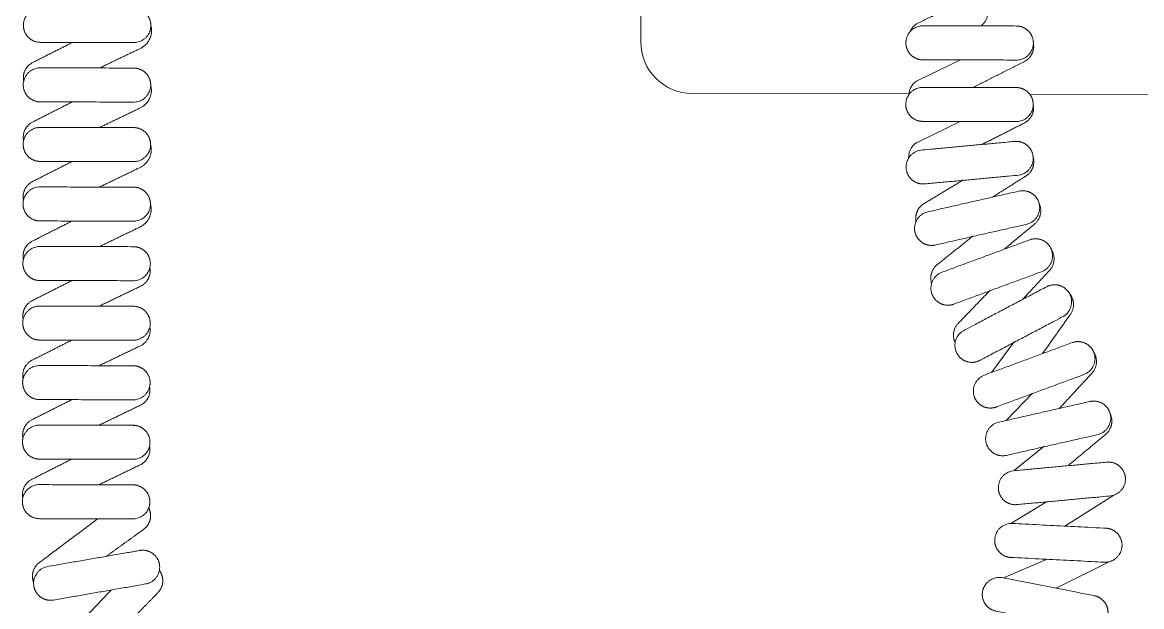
# Paper-space layout 'office1 floor1' of a CAD drawing. Header units: inches. Extents: x 0.3 to 10.8, y 1.4 to 4.2.
# Drawn here: x 7.27789 to 7.31969, y 2.84661 to 2.8684 of the extents above; entities that cross this region are included whole.
import ezdxf

# ---------------------------------------------------------------- set-up
doc = ezdxf.new("R2010")
doc.units = ezdxf.units.IN
doc.header["$MEASUREMENT"] = 0
doc.layers.get('0').update_dxf_attribs({"lineweight": 0})
doc.layers.add('EQUI', color=3, linetype='Continuous', lineweight=0)
doc.layers.add('EQUIP', color=3, linetype='Continuous', lineweight=0)

# ---------------------------------------------------------------- blocks, each defined once
blk = doc.blocks.new('IP PHONE')
at = {"layer": 'EQUI'}
blk.add_line((-48.6451122870383, 0), (35.68667577508313, 0), dxfattribs=at)
blk.add_lwpolyline([(-60.62395608199586, 91.66312525438843), (-65.02895338892995, 91.66312525438843, 0.414213562373095), (-67.52839207394572, 89.16368656937266), (-67.52839207394572, 2.499438685015775, 0.414213562373095), (-65.02895338892995, 0), (-54.51309912833692, 0)], format="xyb", dxfattribs=at)
at = {"layer": 'EQUIP'}
for p, q in [((-54.01247084581146, 0.6864404508464474), (-52.01555963078991, 1.652534047072578)), ((-54.01247084581138, -2.297539286104779), (-52.01555963078982, -1.331445680657737)), ((-50.47345876672864, -13.49976876071486), (-49.38252923803094, -12.01352599294779)), ((-49.75549662175428, -15.82632730683821), (-48.47990652803492, -14.49519442017538)), ((-49.34735356656444, -18.22669468522861), (-47.90892861007029, -17.07344775027735)), ((-44.52741616890253, -19.43877018401949), (-46.90179210156941, -20.94155242386901)), ((-49.5181211518925, -20.81866737545334), (-47.78428866033039, -19.76776699611037)), ((-49.86416788289517, -23.44914889695877), (-47.75466215439593, -22.55202922846655)), ((-44.67545505629053, -22.64253761347672), (-47.31517659470865, -23.95498281197121))]:
    blk.add_line(p, q, dxfattribs=at)
for centre, major_axis, ratio, start_param, end_param in [((-53.69141485119309, 2.710073825664495), (-0.5833374890176394, 0.58333748901764), 0.9999999999982181, -0.3856614091890556, 0.3888952873659559), ((-53.69141485119309, -0.07348605909118078), (-0.5833374890175212, 0.5833374890175218), 0.9999999999992913, -0.3856614091886814, 0.7397923372984239), ((-53.69141485119309, -3.057465796042777), (0.583337489018054, 0.5833374890180536), 0.9999999999992037, 1.185134917606463, 2.416095553110706)]:
    blk.add_ellipse(centre, major_axis=major_axis, ratio=ratio, start_param=start_param, end_param=end_param, dxfattribs=at)
for points, weights, degree, knots in [([(-54.01247084581149, 3.470000335602151), (-53.3742805621257, 3.772131431881689), (-52.80129506822169, 4.049338359819387), (-52.33560694159615, 4.274635465436234), (-52.33560694159658, 4.791959562446493), (-52.33560693677913, 6.068832055045362), (-52.33560693677913, 7.345704547644232)], [1, 1, 1, 0.847202679949378, 1, 1, 1], 2, [0, 0, 0, 1, 1, 2.120197395706664, 2.120197395706664, 3.120197395706664, 3.120197395706664, 3.120197395706664]), ([(-51.02256331299262, 3.30543509876216), (-50.68567935514562, 3.552659566091023), (-50.68567935514534, 3.970524063626499), (-50.68567935032871, 5.61595177574273), (-50.68567935032871, 7.26137948785896)], [1, 0.8920868468087413, 1, 1, 1], 2, [0, 0, 0, 0.9377073958389195, 0.9377073958389195, 1.937707395838919, 1.937707395838919, 1.937707395838919]), ([(-96.67257109458887, 2.413692300902767), (-94.40392067704991, 2.413692300902767), (-92.13527025951095, 2.413692300902767), (-91.31030647110354, 2.413692305717632), (-91.3103064711018, 3.238656094126782), (-91.31030647110003, 4.063619882535932), (-92.13527025950918, 4.063619882537409), (-94.40392067704991, 4.063619878132897), (-96.67257109458887, 4.063619878132897), (-97.49753488299567, 4.063619882537807), (-97.49753488299743, 3.238656094129254), (-97.49753488299919, 2.413692305720701), (-96.67257109459064, 2.413692305719707)], [1, 1, 1, 0.7071067811865476, 1, 0.7071067811865476, 1, 1, 1, 0.7071067811865476, 1, 0.7071067811865476, 1], 2, [0, 0, 0, 1, 1, 2.570796326794897, 2.570796326794897, 4.141592653589793, 4.141592653589793, 5.141592653589793, 5.141592653589793, 6.71238898038469, 6.71238898038469, 8.283185307179586, 8.283185307179586, 8.283185307179586]), ([(-53.83589955501236, 1.655507518566878), (-51.56724913747348, 1.655507518566878), (-49.2985987199346, 1.655507518566878), (-48.47363493152574, 1.655507523384472), (-48.47363493152633, 2.480471311792741), (-48.4736349315269, 3.305435100201009), (-49.29859871993517, 3.30543510020064), (-51.56724913747348, 3.305435095797236), (-53.83589955501236, 3.305435095797236), (-54.66086334342123, 3.305435100201805), (-54.66086334342123, 2.480471311792968), (-54.66086334342123, 1.655507523384131), (-53.83589955501236, 1.655507523383534)], [1, 1, 1, 0.7071067811865476, 1, 0.7071067811865476, 1, 1, 1, 0.7071067811865476, 1, 0.7071067811865476, 1], 2, [0, 0, 0, 1, 1, 2.570796326794897, 2.570796326794897, 4.141592653589793, 4.141592653589793, 5.141592653589793, 5.141592653589793, 6.71238898038469, 6.71238898038469, 8.283185307179586, 8.283185307179586, 8.283185307179586]), ([(-93.78874042309354, 1.176246620285269), (-92.79028480636211, 1.659293423008648), (-91.79182918963068, 2.142340225732028), (-91.1152674466955, 2.499086364956696), (-91.31030646094166, 3.238656089059958)], [1, 1, 1, 0.7827640608155196, 1], 2, [0, 0, 0, 1, 1, 2.34340256066418, 2.34340256066418, 2.34340256066418]), ([(-95.1139740274761, 2.413692300902767), (-96.06499309597285, 1.930645502789702), (-97.0160121644696, 1.447598704676636), (-97.60379422299515, 1.173511426730585), (-97.47621077054072, 0.5376387665208142)], [1, 1, 1, 0.7861516919070858, 1], 2, [0, 0, 0, 1, 1, 2.332477848375039, 2.332477848375039, 2.332477848375039]), ([(-51.39296603802632, 0.3214553588456397), (-50.16339979353202, 0.9459833666597888), (-48.93383354903773, 1.570511374473938), (-48.34605149051077, 1.844598643201806), (-48.47363494296638, 2.480471303410667)], [1, 1, 1, 0.7861516919074245, 1], 2, [0, 0, 0, 1, 1, 2.332477848373943, 2.332477848373943, 2.332477848373943]), ([(-96.67257109458887, -0.4736809569450884), (-94.40392067704991, -0.4736809569450884), (-92.13527025951095, -0.4736809569450884), (-91.31030647110354, -0.4736809613508512), (-91.3103064711018, 0.3512828270582986), (-91.31030647110003, 1.176246615467448), (-92.13527025950918, 1.176246615468926), (-94.40392067704991, 1.176246620285269), (-96.67257109458887, 1.176246620285269), (-97.49753488299567, 1.176246615469324), (-97.49753488299743, 0.3512828270607713), (-97.49753488299919, -0.4736809613477817), (-96.67257109459064, -0.4736809613487765)], [1, 1, 1, 0.7071067811865476, 1, 0.7071067811865476, 1, 1, 1, 0.7071067811865476, 1, 0.7071067811865476, 1], 2, [0, 0, 0, 1, 1, 2.570796326794897, 2.570796326794897, 4.141592653589793, 4.141592653589793, 5.141592653589793, 5.141592653589793, 6.71238898038469, 6.71238898038469, 8.283185307179586, 8.283185307179586, 8.283185307179586]), ([(-93.78874042309354, -1.711126637562643), (-92.79028480636211, -1.228079834839122), (-91.79182918963068, -0.7450330321156002), (-91.11526744669631, -0.3882868928917276), (-91.31030646094308, 0.3512828312124157)], [1, 1, 1, 0.7827640608146996, 1], 2, [0, 0, 0, 1, 1, 2.343402560666815, 2.343402560666815, 2.343402560666815]), ([(-49.2985987199346, 0.3214553588456397), (-51.56724913747348, 0.3214553588456397), (-53.83589955501236, 0.3214553588456397), (-54.66086334342123, 0.3214553632491572), (-54.66086334342123, -0.50350842515968), (-54.66086334342123, -1.328472213568546), (-53.83589955501236, -1.328472213568119), (-51.56724913747348, -1.328472218384491), (-49.2985987199346, -1.328472218384491), (-48.82230565462464, -1.328472213567153), (-48.58415912197023, -0.9159903193625496), (-48.34601258931588, -0.5035084251579178), (-48.58415912197086, -0.0910265309539966), (-48.82230565462584, 0.3214553632499815), (-49.29859871993517, 0.3214553632492709)], [1, 1, 1, 0.7071067811865476, 1, 0.7071067811865476, 1, 1, 1, 0.8660254037844386, 1, 0.8660254037844386, 1, 0.8660254037844386, 1], 2, [0, 0, 0, 1, 1, 2.570796326794897, 2.570796326794897, 4.141592653589793, 4.141592653589793, 5.141592653589793, 5.141592653589793, 6.18879020478639, 6.18879020478639, 7.235987755982988, 7.235987755982988, 8.283185307179586, 8.283185307179586, 8.283185307179586]), ([(-95.1139740274761, -0.4736809569450884), (-96.06499309597285, -0.9567277596684676), (-97.0160121644696, -1.439774562391847), (-97.60379422299515, -1.7138618311171), (-97.47621077054072, -2.349734491326871)], [1, 1, 1, 0.7861516919070858, 1], 2, [0, 0, 0, 1, 1, 2.332477848375039, 2.332477848375039, 2.332477848375039]), ([(-50.95873302468823, -2.44196637064158), (-49.94628328686298, -1.927717366559648), (-48.93383354903773, -1.413468362477715), (-48.34605149051077, -1.139381084528935), (-48.47363494296638, -0.5035084243200743)], [1, 1, 1, 0.7861516919074245, 1], 2, [0, 0, 0, 1, 1, 2.332477848373943, 2.332477848373943, 2.332477848373943]), ([(-96.67257109458887, -3.361054214792773), (-94.40392067704991, -3.361054214792773), (-92.13527025951095, -3.361054214792773), (-91.31030647110354, -3.361054219198536), (-91.3103064711018, -2.536090430789386), (-91.31030647110003, -1.711126642380236), (-92.13527025950918, -1.711126642378758), (-94.40392067704991, -1.711126637562643), (-96.67257109458887, -1.711126637562643), (-97.49753488299567, -1.71112664237836), (-97.49753488299743, -2.536090430786913), (-97.49753488299919, -3.361054219195466), (-96.67257109459064, -3.361054219196461)], [1, 1, 1, 0.7071067811865476, 1, 0.7071067811865476, 1, 1, 1, 0.7071067811865476, 1, 0.7071067811865476, 1], 2, [0, 0, 0, 1, 1, 2.570796326794897, 2.570796326794897, 4.141592653589793, 4.141592653589793, 5.141592653589793, 5.141592653589793, 6.71238898038469, 6.71238898038469, 8.283185307179586, 8.283185307179586, 8.283185307179586]), ([(-93.78874042309354, -4.598499895410271), (-92.79028480636211, -4.115453097297205), (-91.79182918963068, -3.63240629918414), (-91.11526744669578, -3.27566015073947), (-91.31030646094129, -2.536090426636008)], [1, 1, 1, 0.7827640608155367, 1], 2, [0, 0, 0, 1, 1, 2.343402560664125, 2.343402560664125, 2.343402560664125]), ([(-53.73548300885597, -4.36189589509803), (-51.47691297803053, -4.148269744630824), (-49.21834294720509, -3.934643594163617), (-48.39704474484375, -3.856961366644811), (-48.47472698027963, -3.035663173244359), (-48.55240921571546, -2.214364979843907), (-49.37370740911598, -2.292047215280064), (-51.6322774494212, -2.50567335983331), (-53.89084748024663, -2.719299505690117), (-54.71214566416771, -2.796981742429523), (-54.63446342873186, -3.618279935830515), (-54.55678119329599, -4.439578129231535), (-53.73548299989494, -4.361895893795065)], [1, 1, 1, 0.7071067811865476, 1, 0.7071067811865476, 1, 1, 1, 0.7071067811865477, 1, 0.7071067811865477, 1], 2, [0, 0, 0, 1, 1, 2.570796326794897, 2.570796326794897, 4.141592653589793, 4.141592653589793, 5.141592653589793, 5.141592653589793, 6.71238898038469, 6.71238898038469, 8.283185307179586, 8.283185307179586, 8.283185307179586]), ([(-50.44451152568854, -4.995882562277018), (-49.64585322239037, -4.490398366593155), (-48.8471949190922, -3.984914170909292), (-48.28783385229399, -3.656696609317521), (-48.47472698730894, -3.035663169471263)], [1, 1, 1, 0.7861516919139828, 1], 2, [0, 0, 0, 1, 1, 2.33247784835272, 2.33247784835272, 2.33247784835272]), ([(-95.1139740274761, -3.361054214792773), (-96.06499309597285, -3.844101017516152), (-97.0160121644696, -4.327147820239531), (-97.60379422299515, -4.601235088964955), (-97.47621077054072, -5.237107749174726)], [1, 1, 1, 0.7861516919070858, 1], 2, [0, 0, 0, 1, 1, 2.332477848375039, 2.332477848375039, 2.332477848375039]), ([(-51.86038336594589, -4.162491499555017), (-52.80891668684473, -4.737410952041643), (-53.75745000774356, -5.312330404528268), (-54.26057057615167, -5.607547610342976), (-54.14994328958227, -6.180299833269117)], [1, 1, 1, 0.8164962292832187, 1], 2, [0, 0, 0, 1, 1, 2.230960635472556, 2.230960635472556, 2.230960635472556]), ([(-96.67257109458887, -6.248427472640401), (-94.40392067704991, -6.248427472640401), (-92.13527025951095, -6.248427472640401), (-91.31030647110354, -6.248427477046391), (-91.3103064711018, -5.423463688637241), (-91.31030647110003, -4.598499900228092), (-92.13527025950918, -4.598499900226614), (-94.40392067704991, -4.598499895410271), (-96.67257109458887, -4.598499895410271), (-97.49753488299567, -4.598499900226216), (-97.49753488299743, -5.423463688634769), (-97.49753488299919, -6.248427477043323), (-96.67257109459064, -6.248427477044316)], [1, 1, 1, 0.7071067811865476, 1, 0.7071067811865476, 1, 1, 1, 0.7071067811865476, 1, 0.7071067811865476, 1], 2, [0, 0, 0, 1, 1, 2.570796326794897, 2.570796326794897, 4.141592653589793, 4.141592653589793, 5.141592653589793, 5.141592653589793, 6.71238898038469, 6.71238898038469, 8.283185307179586, 8.283185307179586, 8.283185307179586]), ([(-53.21337923378491, -7.322871987545454), (-51.00201538345257, -6.816270894658459), (-48.79065153312024, -6.309669801771463), (-47.98651923125657, -6.125451226511359), (-48.17073781027727, -5.321318919407219), (-48.354956389298, -4.517186612303078), (-49.15908869640202, -4.70140519132346), (-51.37045254275421, -5.20800628797042), (-53.58181638386588, -5.714607380857387), (-54.3859486857302, -5.898825956117776), (-54.20173010670953, -6.702958263222456), (-54.01751152768881, -7.507090570327136), (-53.2133792205841, -7.322871991306272)], [1, 1, 1, 0.7071067811865476, 1, 0.7071067811865476, 1, 1, 1, 0.7071067811865476, 1, 0.7071067811865476, 1], 2, [0, 0, 0, 1, 1, 2.570796326794897, 2.570796326794897, 4.141592653589793, 4.141592653589793, 5.141592653589793, 5.141592653589793, 6.71238898038469, 6.71238898038469, 8.283185307179586, 8.283185307179586, 8.283185307179586]), ([(-93.78874042309354, -7.485873153257842), (-92.79028480636211, -7.002826355144805), (-91.79182918963068, -6.519779557031768), (-91.11526744669573, -6.163033408586557), (-91.31030646094206, -5.423463684483096)], [1, 1, 1, 0.7827640608153074, 1], 2, [0, 0, 0, 1, 1, 2.343402560664862, 2.343402560664862, 2.343402560664862]), ([(-49.86781059586093, -7.521876835578894), (-49.1419638512215, -6.91647130508602), (-48.41611710658208, -6.311065774593146), (-47.90438244357, -5.912644882247747), (-48.1707378120357, -5.321318918845918)], [1, 1, 1, 0.786151691920924, 1], 2, [0, 0, 0, 1, 1, 2.332477848330258, 2.332477848330258, 2.332477848330258]), ([(-95.1139740274761, -6.248427472640401), (-96.06499309597285, -6.731474275363894), (-97.0160121644696, -7.214521078087387), (-97.60379422299515, -7.488608356033154), (-97.47621077054072, -8.124481016242925)], [1, 1, 1, 0.7861516919070858, 1], 2, [0, 0, 0, 1, 1, 2.332477848375039, 2.332477848375039, 2.332477848375039]), ([(-51.38034883075125, -6.880423917069663), (-52.24572526124564, -7.574233294301706), (-53.11110169174003, -8.268042671533749), (-53.57138441360712, -8.626404663476592), (-53.3869443920812, -9.179817153253481)], [1, 1, 1, 0.8164962292908878, 1], 2, [0, 0, 0, 1, 1, 2.230960635445989, 2.230960635445989, 2.230960635445989]), ([(-52.309257178699, -10.19036831003007), (-50.18293657133992, -9.399460358913416), (-48.05661596398085, -8.608552407796765), (-47.28340847292569, -8.32094951078534), (-47.5710113645668, -7.547742016702983), (-47.85861425620789, -6.774534522620628), (-48.63182175029024, -7.062137414261684), (-50.75814236067612, -7.853045369228568), (-52.88446296803528, -8.643953320345133), (-53.65767045909092, -8.931556208135333), (-53.37006756745043, -9.704763702218088), (-53.08246467580997, -10.47797119630087), (-52.30925718172711, -10.19036830466013)], [1, 1, 1, 0.7071067811865476, 1, 0.7071067811865476, 1, 1, 1, 0.7071067811865476, 1, 0.7071067811865476, 1], 2, [0, 0, 0, 1, 1, 2.570796326794897, 2.570796326794897, 4.141592653589793, 4.141592653589793, 5.141592653589793, 5.141592653589793, 6.71238898038469, 6.71238898038469, 8.283185307179586, 8.283185307179586, 8.283185307179586]), ([(-96.67257109458887, -9.135800730488256), (-94.40392067704991, -9.135800730488256), (-92.13527025951095, -9.135800730488256), (-91.31030647110354, -9.135800734893962), (-91.3103064711018, -8.310836946484812), (-91.31030647110003, -7.485873158075663), (-92.13527025950918, -7.485873158074185), (-94.40392067704991, -7.485873153257842), (-96.67257109458887, -7.485873153257842), (-97.49753488299567, -7.485873158073787), (-97.49753488299743, -8.31083694648234), (-97.49753488299919, -9.135800734890893), (-96.67257109459064, -9.135800734891887)], [1, 1, 1, 0.7071067811865476, 1, 0.7071067811865476, 1, 1, 1, 0.7071067811865476, 1, 0.7071067811865476, 1], 2, [0, 0, 0, 1, 1, 2.570796326794897, 2.570796326794897, 4.141592653589793, 4.141592653589793, 5.141592653589793, 5.141592653589793, 6.71238898038469, 6.71238898038469, 8.283185307179586, 8.283185307179586, 8.283185307179586]), ([(-48.96633500362009, -9.950986305638367), (-48.32571926125289, -9.256018091254617), (-47.68510351888568, -8.561049876870868), (-47.229751179038, -8.099242752457343), (-47.57101136675453, -7.547742016673368)], [1, 1, 1, 0.7861516919256736, 1], 2, [0, 0, 0, 1, 1, 2.332477848314888, 2.332477848314888, 2.332477848314888]), ([(-93.78874042309354, -10.37324642032632), (-92.79028480636211, -9.890199617602974), (-91.79182918963068, -9.407152814879623), (-91.20404713323592, -9.133065537926626), (-91.33163058298729, -8.497192879573845)], [1, 1, 1, 0.7861516929963273, 1], 2, [0, 0, 0, 1, 1, 2.332477844850177, 2.332477844850177, 2.332477844850177]), ([(-95.1139740274761, -9.135800730488228), (-96.06499309597285, -9.618847533211579), (-97.0160121644696, -10.10189433593496), (-97.60379422299515, -10.37598161388104), (-97.47621077054072, -11.01185427409081)], [1, 1, 1, 0.7861516919070858, 1], 2, [0, 0, 0, 1, 1, 2.332477848375039, 2.332477848375039, 2.332477848375039]), ([(-50.54965966518682, -9.512446962751085), (-51.31707238876251, -10.3132749956512), (-52.0844851123382, -11.11410302855131), (-52.49405442526432, -11.52947813604771), (-52.23895748868455, -12.05408185154906)], [1, 1, 1, 0.8164962292953889, 1], 2, [0, 0, 0, 1, 1, 2.230960635430397, 2.230960635430397, 2.230960635430397]), ([(-47.8009282590159, -9.333851106988902), (-49.80582369318265, -10.39553325915267), (-51.81071912734939, -11.45721541131644), (-52.539772014026, -11.84328165324007), (-52.15370577498362, -12.57233453970167), (-51.76763953594121, -13.30138742616333), (-51.03858664947956, -12.9153211871209), (-49.03369121552868, -11.85363903322781), (-47.02879578136219, -10.79195687645358), (-46.29974289468598, -10.40589063453064), (-46.68580913372784, -9.676837748069488), (-47.07187537276974, -8.94778486160834), (-47.80092825923077, -9.333851100649923)], [1, 1, 1, 0.7071067811865476, 1, 0.7071067811865476, 1, 1, 1, 0.7071067811865476, 1, 0.7071067811865476, 1], 2, [0, 0, 0, 1, 1, 2.570796326794897, 2.570796326794897, 4.141592653589793, 4.141592653589793, 5.141592653589793, 5.141592653589793, 6.712388980384689, 6.712388980384689, 8.283185307179586, 8.283185307179586, 8.283185307179586]), ([(-47.99151312183557, -12.57658223517097), (-47.32908755511352, -11.63647543689902), (-46.66666198839147, -10.69636863862706), (-46.27548318254477, -10.17907692465633), (-46.68580913309097, -9.676837746977611)], [1, 1, 1, 0.7861516919268771, 1], 2, [0, 0, 0, 1, 1, 2.332477848310993, 2.332477848310993, 2.332477848310993]), ([(-96.67257109458887, -12.02317399755646), (-94.40392067704991, -12.02317399755646), (-92.13527025951095, -12.02317399755646), (-91.31030647110354, -12.02317399274187), (-91.3103064711018, -11.19821020433272), (-91.31030647110003, -10.37324641592357), (-92.13527025950918, -10.3732464159221), (-94.40392067704991, -10.37324642032632), (-96.67257109458887, -10.37324642032632), (-97.49753488299567, -10.3732464159217), (-97.49753488299743, -11.19821020433028), (-97.49753488299919, -12.0231739927388), (-96.67257109459064, -12.0231739927398)], [1, 1, 1, 0.7071067811865476, 1, 0.7071067811865476, 1, 1, 1, 0.7071067811865476, 1, 0.7071067811865476, 1], 2, [0, 0, 0, 1, 1, 2.570796326794897, 2.570796326794897, 4.141592653589793, 4.141592653589793, 5.141592653589793, 5.141592653589793, 6.71238898038469, 6.71238898038469, 8.283185307179586, 8.283185307179586, 8.283185307179586]), ([(-93.78874042309354, -13.26061967817395), (-92.79028480636211, -12.77757287545057), (-91.79182918963068, -12.29452607272719), (-91.20404713323592, -12.02043879577457), (-91.33163058298729, -11.38456613742176)], [1, 1, 1, 0.7861516929963273, 1], 2, [0, 0, 0, 1, 1, 2.332477844850177, 2.332477844850177, 2.332477844850177]), ([(-95.1139740274761, -12.02317399755646), (-96.06499309597285, -12.50622079566963), (-97.0160121644696, -12.98926759378281), (-97.60379422299515, -13.26335487172866), (-97.47621077054072, -13.89922753193844)], [1, 1, 1, 0.7861516919070858, 1], 2, [0, 0, 0, 1, 1, 2.332477848375039, 2.332477848375039, 2.332477848375039]), ([(-46.56206859772419, -12.04488488475681), (-48.6883892050835, -12.83579283587343), (-50.8147098124428, -13.62670078699006), (-51.58791730349842, -13.9143036747806), (-51.30031441185727, -14.68751116886352), (-51.01271152021613, -15.46071866294648), (-50.23950402613312, -15.17311577130511), (-48.11318342496767, -14.38220781633791), (-45.9868628083882, -13.59129986522129), (-45.21365531733221, -13.30369697743072), (-45.50125820897318, -12.53048948334811), (-45.78886110061416, -11.7572819892655), (-46.56206859469683, -12.04488488090664)], [1, 1, 1, 0.7071067811865476, 1, 0.7071067811865476, 1, 1, 1, 0.7071067811865476, 1, 0.7071067811865476, 1], 2, [0, 0, 0, 1, 1, 2.570796326794897, 2.570796326794897, 4.141592653589793, 4.141592653589793, 5.141592653589792, 5.141592653589792, 6.712388980384691, 6.712388980384691, 8.283185307179586, 8.283185307179586, 8.283185307179586]), ([(-47.17428435152601, -15.23499768425751), (-46.39481736662987, -14.38939751388679), (-45.61535038173372, -13.54379734351608), (-45.15999802344444, -13.08199021910275), (-45.5012582111618, -12.53048948331815)], [1, 1, 1, 0.7861516919252202, 1], 2, [0, 0, 0, 1, 1, 2.332477848316355, 2.332477848316355, 2.332477848316355]), ([(-96.67257109458887, -14.91054725540437), (-94.40392067704991, -14.91054725540437), (-92.13527025951095, -14.91054725540437), (-91.31030647110354, -14.91054725058945), (-91.3103064711018, -14.0855834621803), (-91.31030647110003, -13.26061967377115), (-92.13527025950918, -13.26061967376967), (-94.40392067704991, -13.26061967817395), (-96.67257109458887, -13.26061967817395), (-97.49753488299567, -13.26061967376927), (-97.49753488299743, -14.08558346217785), (-97.49753488299919, -14.91054725058638), (-96.67257109459064, -14.91054725058737)], [1, 1, 1, 0.7071067811865476, 1, 0.7071067811865476, 1, 1, 1, 0.7071067811865476, 1, 0.7071067811865476, 1], 2, [0, 0, 0, 1, 1, 2.570796326794897, 2.570796326794897, 4.141592653589793, 4.141592653589793, 5.141592653589793, 5.141592653589793, 6.71238898038469, 6.71238898038469, 8.283185307179586, 8.283185307179586, 8.283185307179586]), ([(-93.78874042309354, -16.14799293602186), (-92.79028480636211, -15.66494613329837), (-91.79182918963068, -15.18189933057488), (-91.20404713323592, -14.90781206284271), (-91.33163058298729, -14.2719394044899)], [1, 1, 1, 0.7861516929963273, 1], 2, [0, 0, 0, 1, 1, 2.332477844850177, 2.332477844850177, 2.332477844850177]), ([(-95.1139740274761, -14.91054725540437), (-96.06499309597285, -15.3935940535174), (-97.0160121644696, -15.87664085163044), (-97.60379422299515, -16.15072812957632), (-97.47621077054072, -16.78660078978606)], [1, 1, 1, 0.7861516919070858, 1], 2, [0, 0, 0, 1, 1, 2.332477848375039, 2.332477848375039, 2.332477848375039]), ([(-45.68766848096089, -14.89442901907046), (-47.89903232207274, -15.40103011195748), (-50.11039616318459, -15.90763120484451), (-50.91452848349039, -16.09184978932478), (-50.73030990446983, -16.89598209642946), (-50.54609132544931, -17.7001144035342), (-49.7419590183446, -17.51589582451376), (-47.53059517199216, -17.00929472786615), (-45.31923133088043, -16.50269363497915), (-44.51509901057571, -16.31847505971814), (-44.69931758959626, -15.51434275261414), (-44.88353616861676, -14.71021044551009), (-45.6876684757209, -14.89442902453098)], [1, 1, 1, 0.7071067811865476, 1, 0.7071067811865476, 1, 1, 1, 0.7071067811865476, 1, 0.7071067811865476, 1], 2, [0, 0, 0, 1, 1, 2.570796326794897, 2.570796326794897, 4.141592653589793, 4.141592653589793, 5.141592653589793, 5.141592653589793, 6.71238898038469, 6.71238898038469, 8.283185307179586, 8.283185307179586, 8.283185307179586]), ([(-46.71103990325497, -17.97733977878397), (-45.82786840379867, -17.2407146932924), (-44.94469690434238, -16.50408960780084), (-44.43296222288929, -16.10566871545512), (-44.69931759135514, -15.51434275205378)], [1, 1, 1, 0.7861516919211186, 1], 2, [0, 0, 0, 1, 1, 2.332477848329628, 2.332477848329628, 2.332477848329628]), ([(-96.67257109458887, -17.797920513252), (-94.40392067704991, -17.797920513252), (-92.13527025951095, -17.797920513252), (-91.31030647110354, -17.7979205084371), (-91.3103064711018, -16.97295672002798), (-91.31030647110003, -16.14799293161883), (-92.13527025950918, -16.14799293161735), (-94.40392067704991, -16.14799293602186), (-96.67257109458887, -16.14799293602186), (-97.49753488299567, -16.14799293161695), (-97.49753488299743, -16.97295672002554), (-97.49753488299919, -17.79792050843406), (-96.67257109459064, -17.79792050843506)], [1, 1, 1, 0.7071067811865476, 1, 0.7071067811865476, 1, 1, 1, 0.7071067811865476, 1, 0.7071067811865476, 1], 2, [0, 0, 0, 1, 1, 2.570796326794897, 2.570796326794897, 4.141592653589793, 4.141592653589793, 5.141592653589793, 5.141592653589793, 6.71238898038469, 6.71238898038469, 8.283185307179586, 8.283185307179586, 8.283185307179586]), ([(-93.78874042309354, -19.03536619386949), (-92.79028480636211, -18.55231939114611), (-91.79182918963068, -18.06927258842273), (-91.20404713323592, -17.79518532069034), (-91.33163058298729, -17.15931266233753)], [1, 1, 1, 0.7861516929963273, 1], 2, [0, 0, 0, 1, 1, 2.332477844850177, 2.332477844850177, 2.332477844850177]), ([(-95.1139740274761, -17.797920513252), (-96.06499309597285, -18.28096731597537), (-97.0160121644696, -18.76401411869875), (-97.60379422299515, -19.03810138742415), (-97.47621077054072, -19.67397404763392)], [1, 1, 1, 0.7861516919070858, 1], 2, [0, 0, 0, 1, 1, 2.332477848375039, 2.332477848375039, 2.332477848375039]), ([(-49.2260881183542, -19.90413915066495), (-46.96751808654068, -19.69051300471466), (-44.70894805472719, -19.47688685876437), (-43.88764986011671, -19.39920462208113), (-43.96533209679998, -18.57790642747059), (-44.04301433348326, -17.75660823286006), (-44.86431252809376, -17.83429046954336), (-47.12288255891917, -18.04791662001062), (-49.38145258974458, -18.26154277047789), (-50.20275077366656, -18.3392250072169), (-50.1250685382301, -19.16052320061794), (-50.0473863027936, -19.98182139401894), (-49.22608810939258, -19.90413915858267)], [1, 1, 1, 0.7071067811865476, 1, 0.7071067811865476, 1, 1, 1, 0.7071067811865476, 1, 0.7071067811865476, 1], 2, [0, 0, 0, 1, 1, 2.570796326794897, 2.570796326794897, 4.141592653589793, 4.141592653589793, 5.141592653589793, 5.141592653589793, 6.71238898038469, 6.71238898038469, 8.283185307179586, 8.283185307179586, 8.283185307179586]), ([(-96.67257109458887, -20.68529377109985), (-94.40392067704991, -20.68529377109985), (-92.13527025951095, -20.68529377109985), (-91.31030647110354, -20.68529377550558), (-91.3103064711018, -19.86032998709646), (-91.31030647110003, -19.03536619868734), (-92.13527025950918, -19.03536619868584), (-94.40392067704991, -19.03536619386949), (-96.67257109458887, -19.03536619386949), (-97.49753488299567, -19.03536619868544), (-97.49753488299743, -19.86032998709402), (-97.49753488299919, -20.68529377550254), (-96.67257109459064, -20.68529377550354)], [1, 1, 1, 0.7071067811865476, 1, 0.7071067811865476, 1, 1, 1, 0.7071067811865476, 1, 0.7071067811865476, 1], 2, [0, 0, 0, 1, 1, 2.570796326794897, 2.570796326794897, 4.141592653589793, 4.141592653589793, 5.141592653589793, 5.141592653589793, 6.71238898038469, 6.71238898038469, 8.283185307179586, 8.283185307179586, 8.283185307179586]), ([(-93.42320234371255, -22.50449212371655), (-92.8235979205828, -22.07176663415), (-92.22399349745304, -21.63904114458346), (-91.62438907432329, -21.20631565501691), (-91.29966140691705, -20.97893889921372), (-91.18490267579959, -20.59949367356942), (-91.32919480169505, -20.23026741628479), (-91.3396405098948, -20.20353810088142), (-91.35129236284229, -20.1778364461704), (-91.36396972679421, -20.15300854840341)], [1, 1, 1, 1, 0.8574344620050542, 0.8574344620050542, 1, 1, 1, 1], 3, [0, 0, 0, 0, 1, 1, 1, 2.332477844813758, 2.332477844813758, 2.332477844813758, 2.444978310368781, 2.444978310368781, 2.444978310368781, 2.444978310368781]), ([(-93.83791761058325, -20.68529377109985), (-95.24324098903773, -21.74148305784777), (-96.64856436749221, -22.7976723445957), (-97.1798219408456, -23.16966290358943), (-96.94375863906185, -23.77372059525538)], [1, 1, 1, 0.7861516919188023, 1], 2, [0, 0, 0, 1, 1, 2.332477848337123, 2.332477848337123, 2.332477848337123]), ([(-49.51595683285728, -22.46654728552323), (-47.2499736153174, -22.5765235719908), (-44.98399039777752, -22.68649985845838), (-44.159996503077, -22.72649122770372), (-44.12000512577853, -21.90249733092594), (-44.08001374848016, -21.07850343414816), (-44.90400764525793, -21.03851205684913), (-47.16999086487579, -20.92853577615872), (-49.43597408241573, -20.81855948508087), (-50.25996797711582, -20.77856810661439), (-50.29995935441485, -21.60256200339248), (-50.33995073171388, -22.42655590017057), (-49.51595683493582, -22.46654727746977)], [1, 1, 1, 0.7071067811865476, 1, 0.7071067811865476, 1, 1, 1, 0.7071067811865476, 1, 0.7071067811865476, 1], 2, [0, 0, 0, 1, 1, 2.570796326794897, 2.570796326794897, 4.141592653589793, 4.141592653589793, 5.141592653589793, 5.141592653589793, 6.71238898038469, 6.71238898038469, 8.283185307179586, 8.283185307179586, 8.283185307179586]), ([(-95.9767142207827, -24.63012553738997), (-93.74252969974833, -24.23617852545124), (-91.50834517871397, -23.8422315135125), (-90.69591444262898, -23.69897805652417), (-90.8391679011483, -22.88654732174828), (-90.98242135966763, -22.07411658697242), (-91.79485209444346, -22.21737004549141), (-94.02903663261029, -22.61131705896082), (-96.2632211536449, -23.00526407089956), (-96.73227825837411, -23.08797149220828), (-96.89518008082473, -23.53554057101536), (-97.05808190327531, -23.9831096498225), (-96.7519266223054, -24.34797130579074), (-96.44577134133543, -24.71283296175898), (-95.9767142379149, -24.63012553892014)], [1, 1, 1, 0.7071067811865476, 1, 0.7071067811865476, 1, 1, 1, 0.8660254037844386, 1, 0.8660254037844386, 1, 0.8660254037844386, 1], 2, [0, 0, 0, 1, 1, 2.570796326794897, 2.570796326794897, 4.141592653589793, 4.141592653589793, 5.141592653589793, 5.141592653589793, 6.188790204786391, 6.188790204786391, 7.235987755982988, 7.235987755982988, 8.283185307179586, 8.283185307179586, 8.283185307179586]), ([(-92.46081019574302, -25.85743921431424), (-91.94545710649665, -25.32716758241236), (-91.43010401725029, -24.79689595051047), (-90.91475092800391, -24.26662431860859), (-90.63444017348604, -23.98631355457836), (-90.58731486409523, -23.59270530721182), (-90.79353033509032, -23.25414449113882), (-90.80845884158305, -23.22963514023248), (-90.8243967166725, -23.20634728160621), (-90.84119279610512, -23.18409798310885)], [1, 1, 1, 1, 0.8574344620095674, 0.8574344620095674, 1, 1, 1, 1], 3, [0, 0, 0, 0, 1, 1, 1, 2.332477844791851, 2.332477844791851, 2.332477844791851, 2.444978273889613, 2.444978273889613, 2.444978273889613, 2.444978273889613]), ([(-50.22945654475257, -25.07117724777862), (-48.00218902170087, -25.50251716998295), (-45.77492149864918, -25.93385709218728), (-44.9650060482094, -26.09070797246622), (-44.80815516729294, -25.2807925118524), (-44.65130428637653, -24.47087705123863), (-45.46121974699028, -24.31402617032228), (-47.68848726177441, -23.88268624748019), (-49.91575478482633, -23.45134632527584), (-50.72567023526688, -23.29449544499676), (-50.88252111618331, -24.10441090561113), (-51.03937199709975, -24.91432636622551), (-50.22945653648537, -25.07117724714175)], [1, 1, 1, 0.7071067811865476, 1, 0.7071067811865476, 1, 1, 1, 0.7071067811865476, 1, 0.7071067811865476, 1], 2, [0, 0, 0, 1, 1, 2.570796326794897, 2.570796326794897, 4.141592653589793, 4.141592653589793, 5.141592653589793, 5.141592653589793, 6.71238898038469, 6.71238898038469, 8.283185307179586, 8.283185307179586, 8.283185307179586]), ([(-93.18512548912543, -24.13789312064063), (-94.38569350260155, -25.42206836376582), (-95.58626151607768, -26.70624360689101), (-96.0448526130657, -27.16483470099844), (-95.70748212592076, -27.7187234368424)], [1, 1, 1, 0.7861516919253416, 1], 2, [0, 0, 0, 1, 1, 2.332477848315961, 2.332477848315961, 2.332477848315961])]:
    blk.add_rational_spline(points, weights, degree=degree, knots=knots, dxfattribs=at)

psp = doc.layouts.new('office1 floor1')

# ---------------------------------------------------------------- block references
at = {"color": 7, "xscale": 0.0007694444089781291, "yscale": 0.0007694444089781291, "zscale": 0.0007694444089781291, "rotation": 359.8797230761975}
psp.add_blockref('IP PHONE', (7.352938362709646, 2.865646415506891), dxfattribs=at)

doc.saveas('drawing.dxf')
